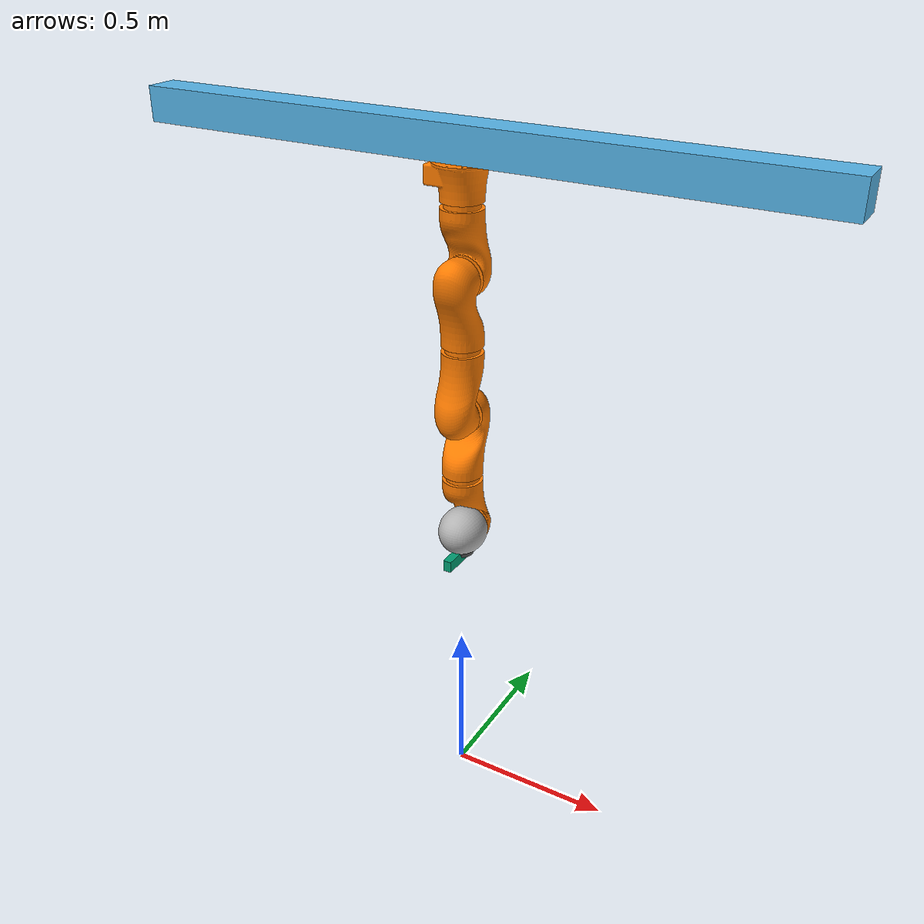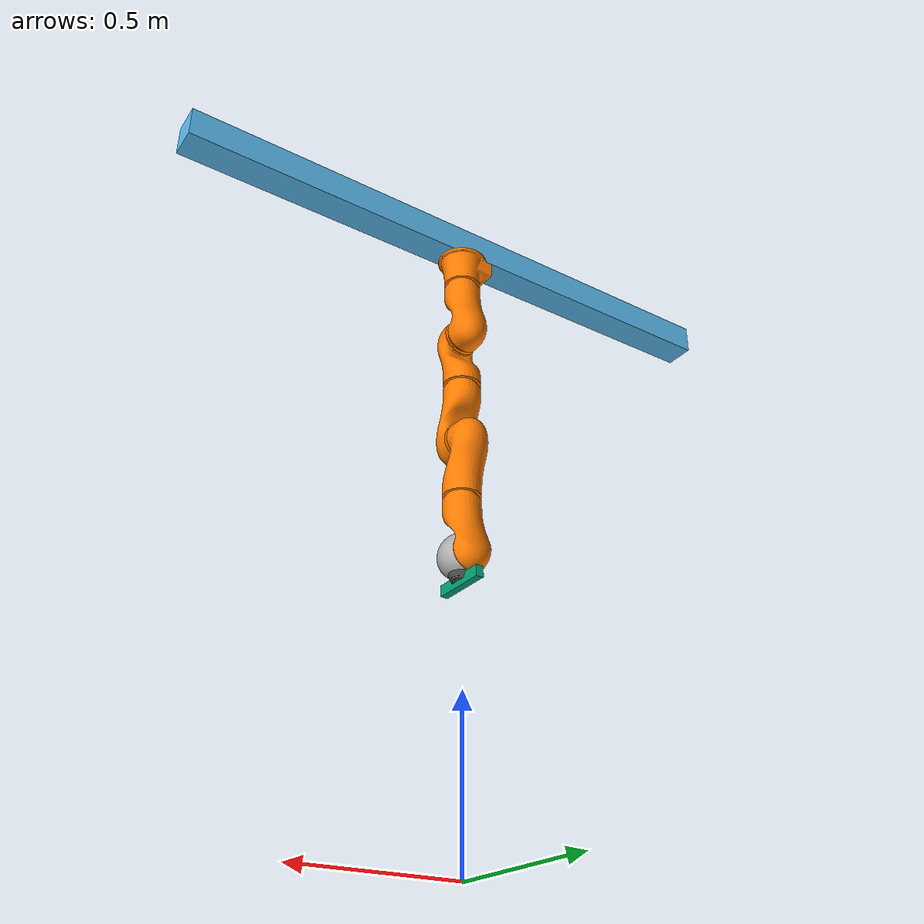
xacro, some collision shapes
<?xml version="1.0"?>
<robot xmlns:xacro="http://www.ros.org/wiki/xacro" name="single_lwr_robot">

    <!-- Include all models -->
    <xacro:include filename="$(find lwr_description)/model/kuka_lwr.urdf.xacro"/>

    <link name="world" />
    <!-- and assemble your robot -->
    <link name="box">
        <inertial>
            <mass value="5.0"/>
            <origin rpy="0 0 0" xyz="0 0 0"/>
            <inertia ixx="0.01"
                     iyy="0.01"
                     izz="0.01"
                     ixy="0" iyz="0" ixz="0"/>
        </inertial>
        <visual>
            <origin xyz="0 0 2.05" rpy="0 0 0"/>
            <geometry>
                <box size="2.0 0.1 0.1"/>
            </geometry>
        </visual>
        <collision>
            <origin xyz="0 0 2.05" rpy="0 0 0"/>
            <geometry>
                <box size="2.0 0.1 0.1"/>
            </geometry>
        </collision>
    </link>

    <joint name="fix" type="fixed">
        <origin xyz="0 0 0" rpy="0 0 0"/>
        <parent link="world"/>
        <child link="box"/>
    </joint>

    <gazebo reference="box">
        <static>true</static>>
    </gazebo>

    <!-- using the models -->
    <xacro:kuka_lwr parent="box" name="lwr">
        <origin xyz="0 0 2" rpy="0 3.14 0"/>
    </xacro:kuka_lwr>

    --
    <xacro:include filename="$(find lwr_testing)/sensors/asus_camera.urdf.xacro" />

    <xacro:asus_camera name="xtion" parent="lwr_7_link" >
        <origin xyz="0 0 0" rpy="0 -1.57 0"/>
    </xacro:asus_camera>

</robot>

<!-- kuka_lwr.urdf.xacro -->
<robot name="kuka_lwr" xmlns:xacro="http://www.ros.org/wiki/xacro">

	<!-- utils /-->
	<xacro:include filename="$(find lwr_description)/model/utils.xacro"/>
	<xacro:include filename="$(find lwr_description)/model/kuka_materials.xacro"
	/>

	<!-- gazebo and transmission models /-->
	<xacro:include filename="$(find lwr_description)/model/kuka_lwr.gazebo.xacro"/>
	<xacro:include filename="$(find lwr_description)/model/kuka_lwr.transmission.xacro"/>

	<!-- properties /-->
	<xacro:property name="base_mass" value="2.0"/>
	<xacro:property name="link_mass" value="2.35"/>
    <xacro:property name="wrist_mass" value="1.1"/>
    <xacro:property name="tip_mass" value="0.25"/>
	<xacro:property name="velocity_scale" value="1"/>
	<xacro:property name="effort_scale" value="1"/>

	<xacro:property name="max_stiffness" value="5000"/>
	<xacro:property name="min_stiffness" value="0"/>
	<xacro:property name="rate_stiffness" value="20000"/> <!-- reflex to stiffness -->

	<!-- URDF model /-->
	<xacro:macro name="kuka_lwr" params="parent name *origin">

		<!-- First (shoulder) element of the arm. Fixed to its parent. -->
		<joint name="${parent}_${name}_base_joint" type="fixed">
			<xacro:insert_block name="origin"/>
			<origin xyz="0 0 0" rpy="0 0 0"/>
			<parent link="${parent}"/>
			<child link="${name}_base_link"/>
		</joint>

		<link name="${name}_base_link">
			<inertial>
				<mass value="${base_mass}"/>
				<origin xyz="0 0 0.055"  />
				<cylinder_inertia_def radius="0.06" length="0.11" mass="${base_mass}"/>
			</inertial>
			<visual>
				<origin xyz="0 0 0" rpy="0 0 ${M_PI}"/>
				<geometry>
					<mesh filename="package://lwr_description/meshes/lwr4plus/visual/base.STL"/>
				</geometry>
				<material name="Kuka/Orange"/>
			</visual>
			<collision>
				<origin xyz="0 0 0.055" rpy="0 0 ${M_PI}"/>
				<geometry>
					<cylinder radius="0.07" length="0.11"/>
				</geometry>
			</collision>
		</link>

		<!-- Second segment of the arm. Joint along z-axis -->
		<joint name="${name}_a1_joint" type="revolute">
			<origin xyz="0 0 0.11" rpy="0 0 0"/>
			<axis xyz="0 0 1"/>
			<limit lower="${-170 * M_PI / 180}" upper="${170 * M_PI / 180}" effort="176" velocity="${velocity_scale * 110 * M_PI / 180}" />
			<dynamics friction="10.0" damping="1.0"/>
			<parent link="${name}_base_link"/>
			<child link="${name}_1_link"/>
		</joint>

		<joint name="${name}_a1_joint_stiffness" type="revolute">
			<axis xyz="0 0 1"/>
			<limit lower="${min_stiffness}" upper="${max_stiffness}" effort="0" velocity="${rate_stiffness}" />
			<safety_controller soft_lower_limit="${min_stiffness}" soft_upper_limit="${max_stiffness}" k_position="30" k_velocity="30"/>
			<parent link="${name}_base_link"/>
			<child link="${name}_1_link_dummy"/>
		</joint>
		<link name="${name}_1_link_dummy"/>

		<link name="${name}_1_link">
			<inertial>
				<mass value="${link_mass}"/>
				<origin rpy="0 0 0" xyz="0 -0.06 0.130"/>
				<cuboid_inertia_def length="0.12" width="0.06" height="0.260" mass="${link_mass}"/>
			</inertial>
			<visual>
				<origin xyz="0 0 -0.008" rpy="0 0 ${M_PI}"/>
				<geometry>
					<mesh filename="package://lwr_description/meshes/lwr4plus/visual/link_1.STL"/>
				</geometry>
				<material name="Kuka/Orange"/>
			</visual>
			<collision>
				<origin xyz="0 0 0.0" rpy="0 0 0"/>
				<geometry>
					<sphere radius="0.07"/>
				</geometry>
			</collision>
			<collision>
				<origin xyz="0 0.06 0.2" rpy="0 0 0"/>
				<geometry>
					<sphere radius="0.07"/>
				</geometry>
			</collision>
			<collision>
				<origin xyz="0 0.03 0.1" rpy="-0.291 0 0"/>
				<geometry>
					<cylinder radius="0.07" length="0.208"/>
				</geometry>
			</collision>
		</link>

		<!-- Third segment of the arm. Joint along y-axis -->
		<joint name="${name}_a2_joint" type="revolute">
			<origin xyz="0 0 0.2005" rpy="0 0 0"/>
			<axis xyz="0 -1 0"/>
			<limit lower="${-120 * M_PI / 180}" upper="${120 * M_PI / 180}" effort="176" velocity="${velocity_scale * 110 * M_PI / 180}" />
			<dynamics friction="10.0" damping="1.0"/>
			<parent link="${name}_1_link"/>
			<child link="${name}_2_link"/>
		</joint>

		<joint name="${name}_a2_joint_stiffness" type="revolute">
			<axis xyz="0 0 1"/>
			<limit lower="${min_stiffness}" upper="${max_stiffness}" effort="0" velocity="${rate_stiffness}" />
			<safety_controller soft_lower_limit="${min_stiffness}" soft_upper_limit="${max_stiffness}" k_position="30" k_velocity="30"/>
			<parent link="${name}_1_link"/>
			<child link="${name}_2_link_dummy"/>
		</joint>
		<link name="${name}_2_link_dummy"/>

		<link name="${name}_2_link">
			<inertial>
				<mass value="${link_mass}"/>
				<origin rpy="0 0 0" xyz="0 0.06 ${0.130 - 0.06}"/>
				<cuboid_inertia_def length="0.12" width="0.06" height="0.260" mass="${link_mass}"/>
			</inertial>

			<visual>
				<origin xyz="0 0 0.0" rpy="0 0 ${M_PI}"/>
				<geometry>
					<mesh filename="package://lwr_description/meshes/lwr4plus/visual/link_2.STL"/>
				</geometry>
				<material name="Kuka/Orange"/>
			</visual>
			<collision>
				<origin xyz="0 0 0.2" rpy="0 0 0"/>
				<geometry>
					<sphere radius="0.07"/>
				</geometry>
			</collision>
			<collision>
				<origin xyz="0 -0.06 0.0" rpy="0 0 0"/>
				<geometry>
					<sphere radius="0.07"/>
				</geometry>
			</collision>
			<collision>
				<origin xyz="0 -0.03 0.1" rpy="-0.291 0 0"/>
				<geometry>
					<cylinder radius="0.07" length="0.208"/>
				</geometry>
			</collision>
		</link>

		<!-- Fourth element of the arm. z-axis -->
		<joint name="${name}_e1_joint" type="revolute">
			<origin xyz="0 0 0.20" rpy="0 0 0"/>
			<axis xyz="0 0 1"/>
			<limit lower="${-170 * M_PI / 180}" upper="${170 * M_PI / 180}" effort="100" velocity="${velocity_scale * 128 * M_PI / 180}" />
			<dynamics friction="10.0" damping="1.0"/>
			<parent link="${name}_2_link"/>
			<child link="${name}_3_link"/>
		</joint>

		<joint name="${name}_e1_joint_stiffness" type="revolute">
			<axis xyz="0 0 1"/>
			<limit lower="${min_stiffness}" upper="${max_stiffness}" effort="0" velocity="${rate_stiffness}" />
			<safety_controller soft_lower_limit="${min_stiffness}" soft_upper_limit="${max_stiffness}" k_position="30" k_velocity="30"/>
			<parent link="${name}_2_link"/>
			<child link="${name}_3_link_dummy"/>
		</joint>
		<link name="${name}_3_link_dummy"/>

		<link name="${name}_3_link">
			<inertial>
				<mass value="${link_mass}"/>
				<origin rpy="0 0 0" xyz="0 0.06 0.130"/>
				<cuboid_inertia_def length="0.12" width="0.06" height="0.260" mass="${link_mass}"/>
			</inertial>

			<visual>
				<origin xyz="0 0 -0.008" rpy="0 0 ${M_PI}"/>
				<geometry>
					<mesh filename="package://lwr_description/meshes/lwr4plus/visual/link_3.STL"/>
				</geometry>
				<material name="Kuka/Orange"/>
			</visual>
			<collision>
				<origin xyz="0 0 0.0" rpy="0 0 0"/>
				<geometry>
					<sphere radius="0.07"/>
				</geometry>
			</collision>
			<collision>
				<origin xyz="0 -0.06 0.2" rpy="0 0 0"/>
				<geometry>
					<sphere radius="0.07"/>
				</geometry>
			</collision>
			<collision>
				<origin xyz="0 -0.03 0.1" rpy="0.291 0 0"/>
				<geometry>
					<cylinder radius="0.07" length="0.208"/>
				</geometry>
			</collision>
		</link>

		<!-- fifth element of the arm. x-axis -->
		<joint name="${name}_a3_joint" type="revolute">
			<origin xyz="0 0 0.20" rpy="0 0 0"/>
			<axis xyz="0 1 0"/>
			<limit lower="${-120 * M_PI / 180}" upper="${120 * M_PI / 180}" effort="100" velocity="${velocity_scale * 128 * M_PI / 180}" />
			<dynamics friction="10.0" damping="1.0"/>
			<parent link="${name}_3_link"/>
			<child link="${name}_4_link"/>
		</joint>

		<joint name="${name}_a3_joint_stiffness" type="revolute">
			<axis xyz="0 0 1"/>
			<limit lower="${min_stiffness}" upper="${max_stiffness}" effort="0" velocity="${rate_stiffness}" />
			<safety_controller soft_lower_limit="${min_stiffness}" soft_upper_limit="${max_stiffness}" k_position="30" k_velocity="30"/>
			<parent link="${name}_3_link"/>
			<child link="${name}_4_link_dummy"/>
		</joint>
		<link name="${name}_4_link_dummy"/>

		<link name="${name}_4_link">
			<inertial>
				<mass value="${link_mass}"/>
				<origin rpy="0 0 0" xyz="0 -0.06 ${0.130 - 0.06}"/>
				<cuboid_inertia_def length="0.12" width="0.06" height="0.2600" mass="${link_mass}"/>
			</inertial>

			<visual>
				<origin xyz="0 0 0.0" rpy="0 0 ${M_PI}"/>
				<geometry>
					<mesh filename="package://lwr_description/meshes/lwr4plus/visual/link_4.STL"/>
				</geometry>
				<material name="Kuka/Orange"/>
			</visual>
			<collision>
			<origin xyz="0 0 0.2" rpy="0 0 0"/>
			<geometry>
				<sphere radius="0.07"/>
			</geometry>
			</collision>
			<collision>
				<origin xyz="0 0.06 0.0" rpy="0 0 0"/>
				<geometry>
					<sphere radius="0.07"/>
				</geometry>
			</collision>
			<collision>
				<origin xyz="0 0.03 0.1" rpy="0.291 0 0"/>
				<geometry>
					<cylinder radius="0.07" length="0.208"/>
				</geometry>
			</collision>
		</link>

		<!-- Sixth element of the arm. z-axis -->
		<joint name="${name}_a4_joint" type="revolute">
			<origin xyz="0 0 0.20" rpy="0 0 0"/>
			<axis xyz="0 0 1"/>
			<limit lower="${-170 * M_PI / 180}" upper="${170 * M_PI / 180}" effort="100" velocity="${velocity_scale * 204 * M_PI / 180}" />
			<dynamics friction="10.0" damping="1.0"/>
			<parent link="${name}_4_link"/>
			<child link="${name}_5_link"/>
		</joint>

		<joint name="${name}_a4_joint_stiffness" type="revolute">
			<axis xyz="0 0 1"/>
			<limit lower="${min_stiffness}" upper="${max_stiffness}" effort="0" velocity="${rate_stiffness}" />
			<safety_controller soft_lower_limit="${min_stiffness}" soft_upper_limit="${max_stiffness}" k_position="30" k_velocity="30"/>
			<parent link="${name}_4_link"/>
			<child link="${name}_5_link_dummy"/>
		</joint>
		<link name="${name}_5_link_dummy"/>

		<link name="${name}_5_link">
			<inertial>
				<mass value="${link_mass}"/>
				<origin rpy="0 0 0" xyz="0 0 0.124"/>
				<cuboid_inertia_def length="0.12" width="0.06" height="0.248" mass="${link_mass}"/>
			</inertial>

			<visual>
				<origin xyz="0 0 -0.008" rpy="0 0 ${M_PI}"/>
				<geometry name="${name}_5_geom">
					<mesh filename="package://lwr_description/meshes/lwr4plus/visual/link_5.STL"/>
				</geometry>
				<material name="Kuka/Orange"/>
			</visual>

			<collision>
				<origin xyz="0 0 0.0" rpy="0 0 0"/>
				<geometry>
					<sphere radius="0.07"/>
				</geometry>
			</collision>
			<collision>
				<origin xyz="0 0.04 0.19" rpy="0 0 0"/>
				<geometry>
					<sphere radius="0.07"/>
				</geometry>
			</collision>
			<collision>
				<origin xyz="0 0.02 0.095" rpy="-0.207 0 0"/>
				<geometry>
					<cylinder radius="0.07" length="0.198"/>
				</geometry>
			</collision>
		</link>

		<!-- Seventh element of the arm. z-axis -->
		<joint name="${name}_a5_joint" type="revolute">
			<origin xyz="0 0 0.19" rpy="0 0 0"/>
			<axis xyz="0 -1 0"/>
			<limit lower="${-120 * M_PI / 180}" upper="${120 * M_PI / 180}" effort="38" velocity="${velocity_scale * 184 * M_PI / 180}" />
			<dynamics friction="10.0" damping="1.0"/>
			<parent link="${name}_5_link"/>
			<child link="${name}_6_link"/>
		</joint>

		<joint name="${name}_a5_joint_stiffness" type="revolute">
			<axis xyz="0 0 1"/>
			<limit lower="${min_stiffness}" upper="${max_stiffness}" effort="0" velocity="${rate_stiffness}" />
			<safety_controller soft_lower_limit="${min_stiffness}" soft_upper_limit="${max_stiffness}" k_position="30" k_velocity="30"/>
			<parent link="${name}_5_link"/>
			<child link="${name}_6_link_dummy"/>
		</joint>
		<link name="${name}_6_link_dummy"/>

		<link name="${name}_6_link">
			<inertial>
				<mass value="${wrist_mass}"/>
				<origin rpy="0 0 0" xyz="0 0 0.0625"/>
				<cuboid_inertia_def length="0.125" width="0.125" height="0.125" mass="${wrist_mass}"/>
			</inertial>

			<visual>
				<origin xyz="0 0 0" rpy="0 0 ${M_PI}"/>
				<geometry>
					<mesh filename="package://lwr_description/meshes/lwr4plus/visual/link_6.STL"/>
				</geometry>
			<material name="Kuka/Grey"/>
			</visual>
			<collision>
			<origin xyz="0 -0.01 0" rpy="0 0 ${M_PI}"/>
			<geometry>
				<sphere radius="0.08"/>
			</geometry>
			</collision>
		</link>

		<!-- Eighth element of the arm. z-axis -->
		<joint name="${name}_a6_joint" type="revolute">
			<origin xyz="0 0 0.078" rpy="0 0 0"/>
			<axis xyz="0 0 1"/>
			<limit lower="${-170 * M_PI / 180}" upper="${170 * M_PI / 180}" effort="38" velocity="${velocity_scale * 184 * M_PI / 180}" />
			<dynamics friction="10.0" damping="1.0"/>
			<parent link="${name}_6_link"/>
			<child link="${name}_7_link"/>
		</joint>

		<joint name="${name}_a6_joint_stiffness" type="revolute">
			<axis xyz="0 0 1"/>
			<limit lower="${min_stiffness}" upper="${max_stiffness}" effort="0" velocity="${rate_stiffness}" />
			<safety_controller soft_lower_limit="${min_stiffness}" soft_upper_limit="${max_stiffness}" k_position="30" k_velocity="30"/>
			<parent link="${name}_6_link"/>
			<child link="${name}_7_link_dummy"/>
		</joint>
		<link name="${name}_7_link_dummy"/>

		<link name="${name}_7_link">
			<inertial>
				<mass value="${tip_mass}"/>
				<origin xyz="0 0 0"/>
				<cuboid_inertia_def length="0.1" width="0.1" height="0.1" mass="${tip_mass}"/>
			</inertial>
			<visual>
				<origin xyz="0 0 0" rpy="0 0 ${M_PI}"/>
				<geometry>
					<mesh filename="package://lwr_description/meshes/lwr4plus/visual/link_7.STL"/>
				</geometry>
			<material name="Kuka/DarkGrey"/>
			</visual>

			<collision>
			<origin xyz="0 0 0" rpy="0 0 ${M_PI}"/>
			<geometry>
				<cylinder radius="0.04" length="0.05"/>
			</geometry>
			</collision>
		</link>

		<xacro:kuka_lwr_gazebo name="${name}"/>
		<xacro:kuka_lwr_transmission name="${name}"/>

	</xacro:macro>

</robot>

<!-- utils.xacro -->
<robot xmlns:xacro="http://www.ros.org/wiki/xacro">

  <xacro:property name="M_PI" value="3.1415926535897931"/>

  <!-- Little helper macro to define the inertia matrix needed for links. -->
  <xacro:macro name="cuboid_inertia_def" params="width height length mass">
    <inertia ixx="${mass * (height * height + length * length) / 12}"
             iyy="${mass * (width * width + length * length) / 12}"
             izz="${mass * (width * width + height * height) / 12}"
             ixy="0" iyz="0" ixz="0"/>
  </xacro:macro>

  <!-- length is along the y-axis! -->
  <xacro:macro name="cylinder_inertia_def" params="radius length mass">
    <inertia ixx="${mass * (3 * radius * radius + length * length) / 12}"
             iyy="${mass * radius* radius / 2}"
             izz="${mass * (3 * radius * radius + length * length) / 12}"
             ixy="0" iyz="0" ixz="0"/>
  </xacro:macro>

</robot>

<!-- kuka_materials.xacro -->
<robot xmlns:xacro="http://www.ros.org/wiki/xacro">
  <material name="Kuka/DarkGrey">
    <color rgba="0.3 0.3 0.3 1.0"/>
  </material>

  <material name="Kuka/LightGrey">
    <color rgba="0.8 0.8 0.8 1.0"/>
  </material>

  <material name="Kuka/Red">
    <color rgba="0.3 0.3 0.3 1.0"/>
  </material>

  <material name="Kuka/Black">
    <color rgba="0 0 0 1.0"/>
  </material>

  <material name="Kuka/Orange">
    <color rgba="1.0 0.487 0 1.0"/>
  </material>

  <material name="Kuka/Silver">
    <color rgba="1.0 1.0 1.0 1.0"/>
  </material>

  <material name="Kuka/Grey">
    <color rgba="0.7 0.7 0.7 1.0"/>
  </material>

  <material name="Kuka/Blue">
    <color rgba="0.0 0.0 0.8 1.0"/>
  </material>

</robot>

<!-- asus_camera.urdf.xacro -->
<robot xmlns:xacro="http://ros.org/wiki/xacro">
    <xacro:property name="M_PI" value="3.1415926535897931" />
    <xacro:property name="mesh_scale" value="1" />

    <xacro:macro name="asus_camera_model" params="name parent *origin">
      <joint name="${name}_joint" type="fixed">
        <xacro:insert_block name="origin" />
        <parent link="${parent}"/>
        <child link="${name}_link"/>
      </joint>

      <link name="${name}_depth_sensor" />
      <joint name="${name}_sensor_joint" type="fixed">
        <origin xyz="0 0 0" rpy="0 1.57 0"/>
        <parent link="${name}_link"/>
        <child link="${name}_depth_sensor"/>
      </joint>

      <link name="${name}_link">
        <inertial>
          <mass value="0.200" />
          <origin xyz="0 0 0" rpy="0 0 0" />
          <inertia ixx="5.8083e-4" ixy="0" ixz="0" iyy="3.0833e-5" iyz="0" izz="5.9083e-4" />
        </inertial>
        <visual>
          <origin xyz="0 0 0" rpy="0 0 0" />
          <geometry>
            <mesh filename="package://lwr_testing/meshes/asus_camera_simple.dae" scale="${mesh_scale} ${mesh_scale} ${mesh_scale}"/>
          </geometry>
        </visual>
        <collision>
          <origin xyz="0 0 0" rpy="0 0 0" />
          <geometry>
            <box size="0.035 0.185 0.025"/>
          </geometry>
        </collision>
      </link>

      <joint name="${name}_depth_joint" type="fixed">
        <origin xyz="0.0 0.0 0.0" rpy="0 0 0" />
        <parent link="${name}_link" />
        <child link="${name}_depth_frame"/>
      </joint>

      <link name="${name}_depth_frame"/>

      <joint name="${name}_depth_optical_joint" type="fixed">
        <origin xyz="0 0 0" rpy="0 0 0" />
        <parent link="${name}_depth_frame" />
        <child link="${name}_depth_optical_frame"/>
      </joint>

      <link name="${name}_depth_optical_frame"/>

      <joint name="${name}_rgb_joint" type="fixed">
        <origin xyz="0.0 0.0 0.0" rpy="0 0 0" />
        <parent link="${name}_link" />
        <child link="${name}_rgb_frame"/>
      </joint>

      <link name="${name}_rgb_frame"/>

      <joint name="${name}_rgb_optical_joint" type="fixed">
        <origin xyz="0 0 0" rpy="0 0 0" />
        <parent link="${name}_rgb_frame" />
        <child link="${name}_rgb_optical_frame"/>
      </joint>

      <link name="${name}_rgb_optical_frame"/>
    </xacro:macro>

    <xacro:macro name="asus_camera" params="name parent *origin">
      <xacro:asus_camera_model name="${name}" parent="${parent}">
        <xacro:insert_block name="origin" />
      </xacro:asus_camera_model>

      <!-- ASUS Xtion PRO camera for simulation -->
      <gazebo reference="${name}_depth_frame">
        <sensor type="depth" name="${name}">
          <update_rate>20</update_rate>
          <camera>
            <horizontal_fov>${62.8 * M_PI/180.0}</horizontal_fov>
            <image>
              <format>B8G8R8</format>
              <width>640</width>
              <height>480</height>
            </image>
            <clip>
              <near>0.3</near>
              <far>8.5</far>
            </clip>
          </camera>
          <plugin name="${name}_camera_controller" filename="libgazebo_ros_openni_kinect.so">
            <alwaysOn>true</alwaysOn>
            <updateRate>30</updateRate>
            <cameraName>${name}</cameraName>
            <imageTopicName>${name}/rgb/image_raw</imageTopicName>
            <cameraInfoTopicName>${name}/rgb/camera_info</cameraInfoTopicName>
            <depthImageTopicName>${name}/depth/image_raw</depthImageTopicName>
            <depthImageCameraInfoTopicName>${name}/depth/camera_info</depthImageCameraInfoTopicName>
            <pointCloudTopicName>${name}/depth/points</pointCloudTopicName>
            <frameName>${name}_depth_sensor</frameName>
            <distortion_k1>0.0</distortion_k1>
            <distortion_k2>0.0</distortion_k2>
            <distortion_k3>0.0</distortion_k3>
            <distortion_t1>0.0</distortion_t1>
            <distortion_t2>0.0</distortion_t2>
          </plugin>
        </sensor>
      </gazebo>
    </xacro:macro>
  </robot>
